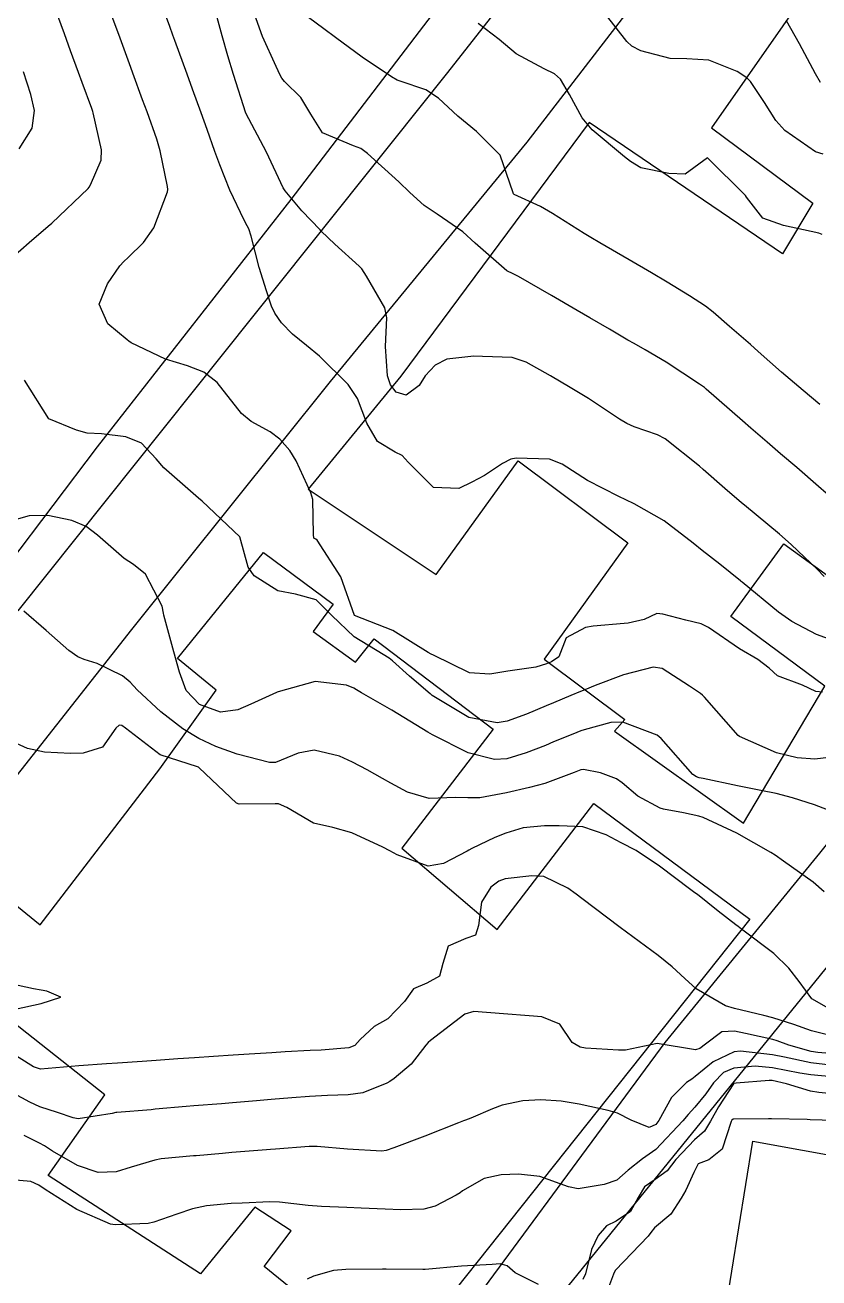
# Model space of a CAD drawing. Header units: metres. Extents: x 318500 to 325275, y 7408834 to 7428799.
# Drawn here: x 320284.4 to 320325.7, y 7410750.4 to 7410815.5 of the extents above; entities that cross this region are included whole.
import ezdxf

# ---------------------------------------------------------------- set-up
doc = ezdxf.new("R2010")
doc.units = ezdxf.units.M
doc.header["$MEASUREMENT"] = 0
for name, color, linetype in [('Curvas de Nivel 1m', 11, 'Continuous'), ('Curvas de Nivel 5m', 15, 'Continuous'), ('Edificações', 30, 'Continuous'), ('Vias Primárias', 230, 'Continuous')]:
    doc.layers.add(name, color=color, linetype=linetype)

msp = doc.modelspace()

# ---------------------------------------------------------------- linework, layer by layer
at = {"layer": 'Curvas de Nivel 1m', "flags": 128}
for points, elevation in [([(320283.796, 7410803.407), (320284.659, 7410804.165), (320285.636, 7410805.003), (320285.822, 7410805.167), (320287.724, 7410806.972), (320287.777, 7410807.035), (320287.843, 7410807.154), (320288.399, 7410808.428), (320288.416, 7410808.965), (320287.983, 7410810.885), (320287.956, 7410810.969), (320287.902, 7410811.122), (320287.406, 7410812.468), (320287.215, 7410812.981), (320286.804, 7410814.12), (320286.485, 7410814.992), (320285.971, 7410816.404), (320285.754, 7410817.003), (320285.276, 7410818.294), (320285.065, 7410819.014), (320284.808, 7410820.228), (320284.611, 7410821.021), (320284.058, 7410822.877)], 756), ([(320326.538, 7410783.451), (320325.54, 7410783.809), (320324.246, 7410784.483), (320323.557, 7410784.971), (320321.675, 7410786.519), (320321.624, 7410786.563), (320321.581, 7410786.599), (320320.515, 7410787.462), (320319.596, 7410788.176), (320319.123, 7410788.555), (320317.617, 7410789.702), (320316.074, 7410790.593), (320315.633, 7410790.801), (320315.272, 7410790.968), (320313.648, 7410791.804), (320312.32, 7410792.643), (320311.663, 7410792.907), (320309.946, 7410792.959), (320309.662, 7410792.914), (320309.224, 7410792.687), (320308.294, 7410792.056), (320307.645, 7410791.71), (320306.961, 7410791.396), (320305.641, 7410791.432), (320304.34, 7410792.75), (320304.012, 7410793.104), (320303.665, 7410793.277), (320302.733, 7410793.836), (320302.187, 7410794.782), (320301.699, 7410796.054), (320301.221, 7410796.795), (320299.732, 7410798.258), (320299.051, 7410798.82), (320298.318, 7410799.403), (320297.752, 7410799.994), (320297.405, 7410800.494), (320297.242, 7410800.848), (320296.974, 7410801.65), (320296.603, 7410802.858), (320296.182, 7410804.497), (320296.058, 7410804.866), (320295.98, 7410805.026), (320295.824, 7410805.315), (320295.079, 7410806.878), (320294.547, 7410808.196), (320294.289, 7410808.886), (320293.887, 7410810.033), (320293.591, 7410810.895), (320293.137, 7410812.126), (320292.853, 7410812.906), (320292.22, 7410814.642), (320292.119, 7410814.917), (320291.957, 7410815.367), (320291.388, 7410816.929)], 758), ([(320325.934, 7410786.815), (320325.587, 7410787.176), (320324.218, 7410788.484), (320323.608, 7410789.016), (320321.787, 7410790.518), (320321.632, 7410790.649), (320320.781, 7410791.395), (320319.657, 7410792.375), (320319.454, 7410792.552), (320317.674, 7410793.964), (320317.279, 7410794.179), (320316.07, 7410794.594), (320315.682, 7410794.758), (320315.303, 7410794.988), (320313.701, 7410796.061), (320312.751, 7410796.64), (320311.719, 7410797.235), (320310.459, 7410797.939), (320309.733, 7410798.182), (320308.193, 7410798.243), (320307.733, 7410798.254), (320306.344, 7410798.111), (320305.726, 7410797.789), (320305.217, 7410797.238), (320304.895, 7410796.742), (320304.226, 7410796.229), (320303.705, 7410796.398), (320303.422, 7410796.764), (320303.251, 7410797.233), (320303.161, 7410798.769), (320303.23, 7410800.243), (320303.117, 7410800.77), (320302.16, 7410802.409), (320301.919, 7410802.788), (320301.792, 7410802.928), (320300.531, 7410804.081), (320299.819, 7410804.755), (320299.763, 7410804.811), (320298.804, 7410805.799), (320297.941, 7410806.838), (320297.842, 7410807.003), (320296.984, 7410808.853), (320295.9, 7410810.87), (320295.258, 7410812.877), (320294.968, 7410813.846), (320294.674, 7410814.883), (320294.192, 7410816.672)], 759), ([(320325.846, 7410780.808), (320325.504, 7410780.856), (320324.813, 7410781.171), (320323.512, 7410781.66), (320323.075, 7410782.056), (320322.483, 7410782.506), (320321.528, 7410783.055), (320319.926, 7410784.163), (320319.547, 7410784.36), (320318.744, 7410784.558), (320317.554, 7410784.855), (320317.24, 7410784.89), (320316.587, 7410784.584), (320315.752, 7410784.392), (320315.547, 7410784.372), (320313.933, 7410784.236), (320313.543, 7410784.166), (320312.534, 7410783.641), (320312.152, 7410782.644), (320311.771, 7410782.394), (320311.516, 7410782.29), (320310.963, 7410782.107), (320309.512, 7410781.905), (320308.564, 7410781.747), (320307.511, 7410781.814), (320305.644, 7410782.729), (320305.521, 7410782.785), (320305.374, 7410782.881), (320303.539, 7410784.007), (320301.55, 7410784.79), (320300.832, 7410786.797), (320299.599, 7410788.702), (320299.539, 7410788.75), (320299.432, 7410788.813), (320299.425, 7410788.991), (320299.378, 7410790.814), (320299.284, 7410791.167), (320298.517, 7410792.827), (320298.191, 7410793.358), (320297.671, 7410793.958), (320297.164, 7410794.337), (320296.184, 7410794.862), (320295.686, 7410795.283), (320294.417, 7410796.883), (320293.718, 7410797.435), (320292.876, 7410797.749), (320291.728, 7410798.105), (320289.955, 7410798.947), (320289.827, 7410799.035), (320289.742, 7410799.107), (320288.733, 7410799.944), (320288.287, 7410800.965), (320288.728, 7410802.008), (320289.367, 7410802.954), (320289.568, 7410803.177), (320289.796, 7410803.383), (320290.594, 7410804.153), (320291.133, 7410804.93), (320291.839, 7410806.785), (320291.856, 7410806.92), (320291.842, 7410807.065), (320291.458, 7410808.926), (320291.281, 7410809.527), (320290.772, 7410810.937), (320290.538, 7410811.572), (320290.032, 7410812.948), (320289.924, 7410813.244), (320289.302, 7410814.956), (320288.919, 7410816.008)], 757), ([(320325.699, 7410795.741), (320324.84, 7410796.479), (320323.724, 7410797.435), (320322.506, 7410798.509), (320322.102, 7410798.873), (320321.747, 7410799.172), (320321.017, 7410799.796), (320320.163, 7410800.544), (320319.765, 7410800.854), (320318.936, 7410801.395), (320317.783, 7410802.093), (320316.964, 7410802.582), (320315.8, 7410803.268), (320314.288, 7410804.148), (320313.817, 7410804.426), (320313.472, 7410804.633), (320311.83, 7410805.666), (320311.202, 7410806.028), (320309.84, 7410806.65), (320309.822, 7410806.662), (320309.807, 7410806.68), (320309.779, 7410806.743), (320309.108, 7410808.691), (320307.888, 7410809.927), (320306.914, 7410810.72), (320305.909, 7410811.648), (320305.257, 7410812.084), (320303.918, 7410812.535), (320303.752, 7410812.596), (320303.461, 7410812.767), (320301.935, 7410813.775), (320300.554, 7410814.804), (320299.957, 7410815.262), (320298.424, 7410816.382)], 761), ([(320325.874, 7410808.75), (320325.486, 7410808.864), (320323.892, 7410809.978), (320323.429, 7410810.497), (320322.825, 7410811.422), (320322.104, 7410812.517), (320321.923, 7410812.718), (320321.419, 7410813.037), (320319.936, 7410813.626), (320318.795, 7410813.704), (320317.937, 7410813.721), (320316.419, 7410814.117), (320315.946, 7410814.358), (320315.692, 7410814.604), (320314.579, 7410816.012)], 763), ([(320325.821, 7410804.57), (320325.656, 7410804.638), (320323.826, 7410805.044), (320322.738, 7410805.416), (320321.906, 7410806.519), (320321.841, 7410806.607), (320319.87, 7410808.55), (320318.708, 7410807.711), (320317.858, 7410807.739), (320316.414, 7410808.039), (320315.867, 7410808.369), (320315.566, 7410808.605), (320313.891, 7410810.011), (320313.371, 7410810.635), (320312.707, 7410811.847), (320312.249, 7410812.647), (320311.924, 7410812.919), (320311.4, 7410813.185), (320309.939, 7410813.964), (320309.053, 7410814.693), (320307.962, 7410815.529)], 762), ([(320325.738, 7410812.472), (320325.489, 7410812.92), (320324.652, 7410814.483), (320323.968, 7410815.678)], 764), ([(320326.442, 7410777.463), (320325.453, 7410777.327), (320324.525, 7410777.403), (320323.458, 7410777.661), (320321.539, 7410778.519), (320321.471, 7410778.567), (320319.719, 7410780.547), (320319.608, 7410780.655), (320319.502, 7410780.738), (320318.936, 7410781.126), (320317.515, 7410782.044), (320317.045, 7410782.107), (320315.511, 7410781.708), (320314.044, 7410781.16), (320313.503, 7410780.943), (320313.279, 7410780.855), (320312.77, 7410780.637), (320311.881, 7410780.26), (320311.492, 7410780.1), (320310.471, 7410779.679), (320309.479, 7410779.313), (320308.952, 7410779.214), (320307.482, 7410779.494), (320305.579, 7410780.649), (320305.5, 7410780.709), (320305.475, 7410780.73), (320304.407, 7410781.645), (320303.517, 7410782.438), (320303.341, 7410782.586), (320303.037, 7410782.767), (320301.534, 7410783.695), (320300.375, 7410784.802), (320299.562, 7410785.616), (320298.488, 7410785.904), (320297.569, 7410786.074), (320296.335, 7410786.859), (320296.031, 7410787.309), (320295.6, 7410788.87), (320293.628, 7410790.732), (320293.453, 7410790.893), (320291.653, 7410792.456), (320291.243, 7410792.926), (320290.478, 7410793.748), (320289.671, 7410794.079), (320288.417, 7410794.219), (320287.673, 7410794.267), (320287.119, 7410794.423), (320285.68, 7410795), (320284.417, 7410797.019)], 756), ([(320325.931, 7410770.454), (320325.367, 7410770.94), (320323.826, 7410772.041), (320323.388, 7410772.346), (320323.169, 7410772.493), (320321.405, 7410773.499), (320319.652, 7410774.302), (320319.418, 7410774.38), (320318.625, 7410774.552), (320317.592, 7410774.737), (320317.422, 7410774.786), (320316.251, 7410775.411), (320315.435, 7410776.1), (320315.15, 7410776.316), (320314.313, 7410776.617), (320313.442, 7410776.797), (320313.3, 7410776.774), (320312.958, 7410776.635), (320311.434, 7410776.073), (320310.631, 7410775.861), (320309.429, 7410775.579), (320308.055, 7410775.329), (320307.426, 7410775.328), (320306.806, 7410775.336), (320305.426, 7410775.284), (320304.304, 7410775.622), (320303.433, 7410776.087), (320302.996, 7410776.327), (320302.197, 7410776.779), (320301.446, 7410777.18), (320300.758, 7410777.489), (320299.455, 7410777.798), (320298.622, 7410777.653), (320297.445, 7410777.164), (320297.133, 7410777.157), (320295.451, 7410777.59), (320294.337, 7410778.001), (320293.463, 7410778.409), (320292.628, 7410778.903), (320291.483, 7410779.798), (320290.263, 7410780.939), (320289.894, 7410781.334), (320289.507, 7410781.659), (320288.176, 7410782.301), (320287.515, 7410782.503), (320287.181, 7410782.64), (320286.712, 7410782.982), (320285.535, 7410784.016), (320284.376, 7410785.018)], 754), ([(320326.048, 7410764.452), (320325.287, 7410764.895), (320324.629, 7410765.799), (320324.101, 7410766.478), (320323.321, 7410767.245), (320321.637, 7410768.516), (320321.463, 7410768.64), (320321.342, 7410768.731), (320320.427, 7410769.451), (320319.358, 7410770.306), (320319.22, 7410770.403), (320319.013, 7410770.545), (320317.378, 7410771.78), (320316.177, 7410772.588), (320315.396, 7410772.999), (320314.608, 7410773.402), (320313.408, 7410773.817), (320312.175, 7410773.872), (320311.408, 7410773.874), (320310.306, 7410773.767), (320309.402, 7410773.5), (320308.824, 7410773.263), (320307.642, 7410772.697), (320307.476, 7410772.612), (320307.388, 7410772.565), (320306.173, 7410771.923), (320305.376, 7410771.772), (320303.763, 7410772.375), (320303.387, 7410772.581), (320303.024, 7410772.765), (320301.401, 7410773.505), (320300.414, 7410773.791), (320299.408, 7410774.006), (320298.03, 7410774.831), (320297.593, 7410775.008), (320297.422, 7410775.022), (320295.549, 7410774.996), (320295.422, 7410775.046), (320293.487, 7410776.89), (320293.44, 7410776.92), (320293.394, 7410776.937), (320291.45, 7410777.562), (320289.648, 7410778.947), (320289.472, 7410779.077), (320289.33, 7410779.093), (320289.147, 7410778.953), (320288.459, 7410777.956), (320287.45, 7410777.655), (320286.796, 7410777.634), (320285.45, 7410777.69), (320284.57, 7410777.896), (320283.46, 7410778.387)], 753), ([(320326.876, 7410762.831), (320325.268, 7410763.234), (320324.359, 7410763.562), (320323.274, 7410763.906), (320322.8, 7410764.022), (320321.279, 7410764.39), (320320.808, 7410764.525), (320319.293, 7410765.418), (320318.698, 7410765.946), (320318.037, 7410766.559), (320317.319, 7410767.149), (320315.34, 7410768.6), (320313.355, 7410770.096), (320313.051, 7410770.319), (320312.619, 7410770.631), (320311.369, 7410771.25), (320310.749, 7410771.28), (320309.367, 7410771.116), (320309.045, 7410771.003), (320308.622, 7410770.687), (320308.131, 7410769.913), (320307.992, 7410768.693), (320307.83, 7410768.198), (320307.33, 7410768.03), (320306.416, 7410767.621), (320306.139, 7410766.718), (320305.958, 7410766.063), (320305.295, 7410765.706), (320304.612, 7410765.419), (320304.139, 7410764.747), (320303.271, 7410763.859), (320302.572, 7410763.462), (320301.843, 7410762.774), (320301.568, 7410762.464), (320301.253, 7410762.341), (320299.821, 7410762.232), (320299.251, 7410762.201), (320297.947, 7410762.132), (320297.249, 7410762.09), (320296.084, 7410762.015), (320295.246, 7410761.96), (320294.227, 7410761.893), (320293.244, 7410761.834), (320292.37, 7410761.776), (320291.242, 7410761.696), (320290.525, 7410761.643), (320289.239, 7410761.555), (320288.675, 7410761.512), (320287.237, 7410761.411), (320286.836, 7410761.376), (320285.234, 7410761.248), (320284.885, 7410761.354), (320283.25, 7410762.379)], 752), ([(320283.934, 7410764.352), (320285.277, 7410764.656), (320286.29, 7410764.985), (320285.573, 7410765.285), (320285.285, 7410765.338), (320284.871, 7410765.419), (320283.291, 7410765.754)], 752), ([(320327.253, 7410761.958), (320325.606, 7410762.105), (320325.256, 7410762.16), (320324.094, 7410762.477), (320323.488, 7410762.712), (320323.263, 7410762.787), (320321.838, 7410763.084), (320321.267, 7410763.205), (320320.622, 7410763.171), (320319.775, 7410762.535), (320319.477, 7410762.318), (320319.256, 7410762.249), (320317.26, 7410762.57), (320315.624, 7410762.225), (320315.254, 7410762.227), (320313.547, 7410762.326), (320313.256, 7410762.374), (320312.853, 7410762.626), (320312.213, 7410763.579), (320311.273, 7410763.955), (320310.613, 7410764), (320309.274, 7410764.113), (320307.738, 7410764.232), (320307.274, 7410764.09), (320305.498, 7410762.726), (320305.369, 7410762.618), (320305.256, 7410762.489), (320304.488, 7410761.495), (320303.608, 7410760.754), (320303.381, 7410760.605), (320303.226, 7410760.517), (320301.985, 7410760.005), (320301.217, 7410759.902), (320300.148, 7410759.864), (320299.215, 7410759.814), (320298.286, 7410759.751), (320297.212, 7410759.666), (320296.459, 7410759.6), (320295.209, 7410759.487), (320294.638, 7410759.439), (320293.207, 7410759.331), (320292.807, 7410759.295), (320291.204, 7410759.156), (320290.99, 7410759.135), (320289.201, 7410758.993), (320289.157, 7410758.985), (320288.955, 7410758.944), (320287.197, 7410758.659), (320286.936, 7410758.713), (320286.125, 7410758.986), (320285.204, 7410759.29), (320284.691, 7410759.522), (320283.22, 7410760.329)], 751), ([(320326.895, 7410760.784), (320325.237, 7410760.945), (320324.669, 7410761.038), (320323.242, 7410761.307), (320322.357, 7410761.389), (320321.242, 7410761.293), (320320.704, 7410761.059), (320320.192, 7410760.53), (320319.793, 7410759.962), (320319.211, 7410759.258), (320318.865, 7410758.885), (320318.592, 7410758.549), (320317.185, 7410757.065), (320316.503, 7410756.58), (320315.761, 7410756.001), (320315.163, 7410755.469), (320314.514, 7410755.252), (320313.156, 7410755.031), (320312.659, 7410755.126), (320311.165, 7410755.672), (320310.054, 7410755.78), (320309.166, 7410755.749), (320308.284, 7410755.568), (320307.153, 7410754.917), (320307.027, 7410754.827), (320306.822, 7410754.705), (320305.728, 7410754.134), (320305.139, 7410753.978), (320303.943, 7410753.943), (320303.138, 7410753.972), (320301.89, 7410754.021), (320301.139, 7410754.053), (320299.829, 7410754.111), (320299.14, 7410754.164), (320297.645, 7410754.33), (320297.143, 7410754.346), (320295.719, 7410754.276), (320295.141, 7410754.267), (320293.866, 7410754.152), (320293.136, 7410753.988), (320292.315, 7410753.719), (320291.126, 7410753.289), (320290.825, 7410753.222), (320289.123, 7410753.155), (320288.874, 7410753.193), (320287.135, 7410753.946), (320285.486, 7410754.995), (320285.153, 7410755.217), (320284.746, 7410755.414), (320283.158, 7410755.553)], 749), ([(320327.221, 7410759.869), (320325.659, 7410760.021), (320325.225, 7410760.105), (320323.971, 7410760.479), (320323.232, 7410760.645), (320323.068, 7410760.657), (320321.37, 7410760.518), (320321.247, 7410760.503), (320321.229, 7410760.485), (320320.451, 7410759.288), (320320.028, 7410758.532), (320319.716, 7410758.014), (320319.19, 7410757.568), (320318.227, 7410756.554), (320317.779, 7410755.953), (320317.164, 7410755.516), (320316.608, 7410755.129), (320316.279, 7410754.583), (320315.872, 7410753.857), (320315.131, 7410753.341), (320314.633, 7410753.099), (320314.193, 7410752.609), (320313.85, 7410751.875), (320313.534, 7410750.616), (320313.398, 7410750.314)], 748), ([(320327.092, 7410758.55), (320325.202, 7410758.61), (320325.045, 7410758.62), (320323.203, 7410758.661), (320323.035, 7410758.66), (320321.202, 7410758.646), (320321.131, 7410758.591), (320321.103, 7410758.521), (320320.632, 7410757.079), (320319.94, 7410756.532), (320319.396, 7410756.318), (320319.17, 7410755.878), (320318.74, 7410754.963), (320318.504, 7410754.55), (320317.976, 7410753.719), (320317.126, 7410753.003), (320316.931, 7410752.764), (320316.788, 7410752.575), (320315.102, 7410750.803), (320315.022, 7410750.679), (320315, 7410750.601), (320314.472, 7410749.213)], 747), ([(320311.091, 7410750.064), (320309.895, 7410750.668), (320309.466, 7410751.037), (320309.105, 7410751.135), (320308.685, 7410751.104), (320307.103, 7410751.014), (320305.219, 7410750.846), (320305.101, 7410750.841), (320303.197, 7410750.854), (320303.101, 7410750.855), (320303.002, 7410750.86), (320301.101, 7410750.845), (320300.449, 7410750.79), (320299.412, 7410750.489), (320299.093, 7410750.338)], 748)]:
    msp.add_lwpolyline(points, dxfattribs=dict(at, elevation=elevation))
at = {"layer": 'Curvas de Nivel 5m', "flags": 128}
for points, elevation in [([(320326.824, 7410790.452), (320325.645, 7410791.489), (320324.506, 7410792.482), (320323.667, 7410793.195), (320322.965, 7410793.792), (320322.131, 7410794.513), (320321.686, 7410794.902), (320319.812, 7410796.548), (320319.711, 7410796.629), (320319.465, 7410796.801), (320317.731, 7410797.939), (320316.632, 7410798.587), (320316.06, 7410798.912), (320315.745, 7410799.095), (320314.792, 7410799.656), (320313.756, 7410800.254), (320313.098, 7410800.637), (320311.771, 7410801.402), (320310.066, 7410802.396), (320309.788, 7410802.527), (320309.456, 7410802.685), (320307.811, 7410804.128), (320307.166, 7410804.717), (320305.829, 7410805.63), (320305.166, 7410806.073), (320304.426, 7410806.751), (320303.848, 7410807.318), (320302.228, 7410808.785), (320301.874, 7410809.04), (320301.492, 7410809.178), (320299.886, 7410809.847), (320299.286, 7410810.819), (320298.767, 7410811.686), (320297.917, 7410812.52), (320297.767, 7410812.69), (320297.687, 7410812.844), (320297.481, 7410813.293), (320296.766, 7410814.858), (320296.088, 7410816.759)], 760), ([(320284.13, 7410809.026), (320284.804, 7410810.099), (320284.924, 7410811.015), (320284.737, 7410811.846), (320284.367, 7410813.023)], 755), ([(320326.787, 7410774.446), (320325.425, 7410774.967), (320324.284, 7410775.333), (320323.431, 7410775.546), (320322.644, 7410775.714), (320321.434, 7410775.948), (320319.651, 7410776.324), (320319.438, 7410776.366), (320319.305, 7410776.409), (320319.115, 7410776.545), (320317.468, 7410778.414), (320317.261, 7410778.573), (320315.48, 7410779.26), (320314.859, 7410779.23), (320313.473, 7410778.859), (320313.298, 7410778.807), (320312.888, 7410778.636), (320311.882, 7410778.227), (320311.461, 7410778.053), (320310.462, 7410777.658), (320309.45, 7410777.36), (320308.817, 7410777.322), (320307.454, 7410777.667), (320305.594, 7410778.603), (320305.469, 7410778.67), (320305.35, 7410778.732), (320303.487, 7410779.876), (320301.908, 7410780.784), (320301.643, 7410780.93), (320301.502, 7410781.013), (320301.123, 7410781.175), (320299.506, 7410781.369), (320297.58, 7410780.839), (320297.525, 7410780.814), (320297.499, 7410780.802), (320296.157, 7410780.193), (320295.485, 7410779.89), (320294.594, 7410779.769), (320293.489, 7410780.178), (320292.809, 7410780.9), (320292.459, 7410781.855), (320292.163, 7410782.91), (320291.652, 7410784.815), (320291.635, 7410784.919), (320291.555, 7410785.273), (320290.695, 7410786.933), (320290.079, 7410787.436), (320289.588, 7410787.762), (320288.208, 7410788.964), (320287.607, 7410789.42), (320286.872, 7410789.72), (320285.615, 7410789.989), (320284.66, 7410789.968), (320283.61, 7410789.666)], 755), ([(320326.252, 7410761.443), (320325.247, 7410761.576), (320323.865, 7410761.867), (320323.252, 7410761.986), (320321.594, 7410762.176), (320321.254, 7410762.147), (320320.164, 7410761.614), (320319.235, 7410760.856), (320319.057, 7410760.718), (320318.781, 7410760.547), (320318.002, 7410759.775), (320317.355, 7410758.568), (320317.198, 7410758.375), (320316.838, 7410758.217), (320315.913, 7410758.589), (320315.205, 7410758.959), (320314.718, 7410759.094), (320313.212, 7410759.418), (320312.273, 7410759.575), (320311.215, 7410759.643), (320310.287, 7410759.591), (320309.21, 7410759.369), (320308.708, 7410759.185), (320307.589, 7410758.696), (320307.304, 7410758.594), (320307.199, 7410758.557), (320306.939, 7410758.446), (320305.19, 7410757.754), (320303.584, 7410757.154), (320303.183, 7410757.012), (320302.965, 7410756.98), (320301.183, 7410757.086), (320299.599, 7410757.218), (320299.184, 7410757.218), (320297.438, 7410757.092), (320297.182, 7410757.071), (320296.971, 7410757.054), (320295.181, 7410756.91), (320294.683, 7410756.867), (320293.321, 7410756.745), (320293.178, 7410756.737), (320291.512, 7410756.578), (320291.174, 7410756.517), (320289.956, 7410756.145), (320289.165, 7410755.91), (320288.244, 7410755.874), (320287.169, 7410756.235), (320285.866, 7410756.99), (320285.447, 7410757.26), (320285.184, 7410757.402), (320284.392, 7410757.803)], 750)]:
    msp.add_lwpolyline(points, dxfattribs=dict(at, elevation=elevation))
at = {"layer": 'Edificações'}
for points in [[(320280.868, 7410812.53), (320285.522, 7410818.753), (320282.215, 7410821.244), (320288.137, 7410828.575), (320286.687, 7410829.328), (320299.452, 7410846.262), (320307.464, 7410856.312), (320314.6, 7410864.382), (320308.157, 7410870.385), (320322.893, 7410890.728), (320337.706, 7410875.118), (320345.021, 7410867.749), (320337.941, 7410856.9), (320332.542, 7410849.638), (320323.43, 7410838.904), (320316.637, 7410830.837), (320307.986, 7410819.159), (320298.234, 7410806.386), (320288.191, 7410793.555), (320283.573, 7410787.463)], [(320320.408, 7410746.249), (320322.222, 7410757.497), (320329.969, 7410756.103), (320330.078, 7410757.074), (320330.078, 7410758.031), (320335.441, 7410758.912), (320334.387, 7410766.716), (320335.99, 7410766.769), (320335.938, 7410772.39), (320335.885, 7410773.297), (320332.464, 7410772.924), (320341.389, 7410784.207), (320352.767, 7410798.169), (320364.195, 7410814.658), (320377.481, 7410831.561)], [(320325.644, 7410818.077), (320320.08, 7410810.114), (320325.339, 7410806.196), (320323.762, 7410803.571), (320313.729, 7410810.397), (320303.951, 7410797.218), (320299.137, 7410791.351), (320305.785, 7410786.924), (320310.043, 7410792.827), (320315.74, 7410788.563), (320311.395, 7410782.531), (320315.575, 7410779.388), (320315.053, 7410778.781), (320321.745, 7410774.007), (320325.963, 7410781.132), (320321.091, 7410784.746), (320323.829, 7410788.522), (320328.087, 7410785.441)], [(320282.783, 7410770.714), (320285.222, 7410768.74), (320291.433, 7410776.826), (320294.365, 7410780.924), (320292.361, 7410782.557), (320296.82, 7410788.071), (320300.434, 7410785.383), (320299.405, 7410783.96), (320301.589, 7410782.365), (320302.562, 7410783.59), (320308.74, 7410778.893), (320304.002, 7410772.72), (320308.952, 7410768.487), (320313.975, 7410775.025), (320322.072, 7410769.024), (320302.868, 7410744.861)], [(320299.371, 7410748.948), (320296.856, 7410750.992), (320298.261, 7410752.839), (320296.375, 7410754.08), (320293.546, 7410750.613), (320285.645, 7410755.716), (320288.588, 7410759.911), (320282.28, 7410764.867)]]:
    msp.add_lwpolyline(points, dxfattribs=at)
at = {"layer": 'Vias Primárias'}
for points in [[(320279.511, 7410931.202, -0.018271), (320292.978, 7410922.511, -0.039364), (320307.427, 7410910.626, -0.029097), (320321.522, 7410895.363, 0.024502), (320334.631, 7410880.903, -0.014818), (320343.309, 7410871.695, -0.026627), (320344.94, 7410869.649, -0.175999), (320346.104, 7410865.463, -0.142661), (320344.416, 7410860.985, -0.0187), (320337.66, 7410852.655, 0.028529), (320329.034, 7410841.58), (320318.028, 7410827.842), (320306.377, 7410812.995), (320296.241, 7410800.295), (320284.067, 7410785.032)], [(320374.295, 7410886.462), (320358.352, 7410867.855), (320345.89, 7410854.368), (320334.895, 7410840.7), (320324.015, 7410826.921), (320310.493, 7410809.376), (320300.29, 7410796.949), (320289.97, 7410784.065), (320276.41, 7410766.86, 0.097214), (320274.224, 7410762.595, 0.235323), (320275.014, 7410758.311, 0.063029), (320281.301, 7410751.834, 0.047129), (320289.82, 7410746.25, 0.072943), (320298.329, 7410743.236, 0.17509), (320303.484, 7410744.026, 0.124854), (320304.993, 7410745.422), (320317.679, 7410762.617), (320325.702, 7410772.455), (320374.195, 7410833.213), (320379.232, 7410839.276), (320395.023, 7410858.001)], [(320396.299, 7410856.351), (320353.212, 7410801.491), (320338.829, 7410782.264), (320310.162, 7410746.946, 0.008657), (320307.597, 7410743.672, 0.362094), (320307.679, 7410741.955, 0.200349), (320310.422, 7410740.687, -0.023269), (320317.71, 7410740.074, 0.065342), (320326.677, 7410740.074, 0.049523), (320336.689, 7410742.412, -0.010814), (320353.362, 7410747.695, -0.017092), (320365.986, 7410750.931, -0.061881), (320374.298, 7410751.708, -0.037551), (320381.315, 7410750.966, -0.03455), (320395.447, 7410747.363, 0.011282), (320410.89, 7410742.652, -0.027299), (320427.409, 7410737.028, -0.008411), (320437.481, 7410732.775, -0.003658), (320447.929, 7410728.063, -0.015059), (320455.268, 7410724.417, 0.074747), (320459.404, 7410722.945, 0.074691), (320465.122, 7410722.695, -2.247792)]]:
    msp.add_lwpolyline(points, format="xyb", dxfattribs=at)

doc.saveas('drawing.dxf')
